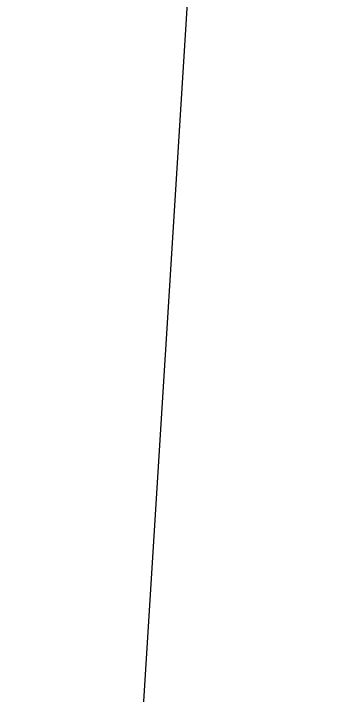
# Model space of a CAD drawing. Header units: inches. Extents: x 64086 to 138972, y -13497 to 16809.
# Drawn here: x 100571.9 to 100623.5, y -10751.8 to -10640.3 of the extents above; entities that cross this region are included whole.
import ezdxf

# ---------------------------------------------------------------- set-up
doc = ezdxf.new("R2010")
doc.units = ezdxf.units.IN
doc.header["$LTSCALE"] = 0.5
doc.header["$MEASUREMENT"] = 0
doc.layers.add('WALL', color=7, linetype='Continuous', lineweight=30)

msp = doc.modelspace()

# ---------------------------------------------------------------- linework, layer by layer
at = {"layer": 'WALL', "lineweight": 30, "ltscale": 15}
msp.add_line((100555.5013236361, -11356.47547917418), (100623.543941519, -10267.59936034723), dxfattribs=at)

doc.saveas('drawing.dxf')
